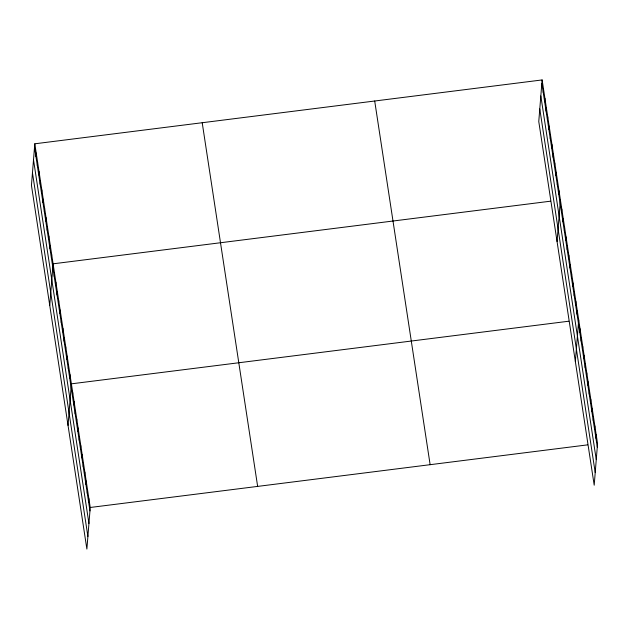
<?xml version="1.0" encoding="UTF-8"?>
<svg xmlns="http://www.w3.org/2000/svg" width="629" height="629" viewBox="0 0 629 629"><rect width="100%" height="100%" fill="white"/><g stroke="black" fill="none" stroke-linecap="round" stroke-linejoin="round"><path stroke-width="0.94" d="M34.799 143.797L31.45 185.382L86.881 549.062L90.23 507.477L34.799 143.797L542.119 79.938L597.55 443.618L594.201 485.203L538.77 121.523L542.119 79.938M35.924 156.464L36.207 153.036M37.331 165.694L37.606 162.266M38.739 174.933L39.014 171.497M40.146 184.163L40.421 180.727M41.553 193.394L41.829 189.958M42.961 202.624L43.236 199.189M44.368 211.855L44.643 208.427M45.775 221.086L46.051 217.658M47.183 230.324L47.458 226.888M48.59 239.555L48.865 236.119M49.998 248.785L50.273 245.349M51.405 258.016L51.68 254.58M49.746 305.403L53.088 263.818L550.564 201.186M54.22 276.477L54.495 273.049M55.627 285.715L55.902 282.279M57.035 294.946L57.31 291.51M58.442 304.177L58.717 300.741M59.849 313.407L60.125 309.971M61.257 322.638L61.532 319.21M62.664 331.868L62.939 328.44M64.072 341.107L64.347 337.671M65.479 350.337L65.754 346.901M66.886 359.568L67.161 356.132M68.294 368.798L68.569 365.363M69.701 378.029L69.976 374.601M68.034 425.416L71.384 383.832L568.852 321.207M72.453 396.097L72.728 392.661M73.797 404.927L74.073 401.491M75.142 413.756L75.417 410.328M76.494 422.594L76.769 419.158M77.839 431.423L78.114 427.987M79.183 440.253L79.458 436.825M80.528 449.09L80.803 445.654M81.872 457.92L82.155 454.484M83.225 466.749L83.5 463.321M84.569 475.587L84.844 472.151M85.914 484.416L86.189 480.981M87.258 493.246L87.533 489.818M88.61 502.084L88.886 498.648M543.244 92.597L543.527 89.169M544.651 101.835L544.934 98.399M546.058 111.066L546.342 107.63M547.466 120.296L547.749 116.86M548.873 129.527L549.156 126.091M550.281 138.757L550.556 135.329M551.688 147.988L551.963 144.56M553.095 157.226L553.371 153.791M554.503 166.457L554.778 163.021M555.91 175.688L556.185 172.252M557.318 184.918L557.593 181.482M558.725 194.149L559 190.721M557.066 241.536L560.408 199.951M561.54 212.618L561.815 209.182M562.947 221.848L563.222 218.412M564.355 231.079L564.63 227.643M565.762 240.309L566.037 236.874M567.169 249.54L567.444 246.112M568.577 258.771L568.852 255.343M569.984 268.009L570.259 264.573M571.391 277.24L571.667 273.804M572.799 286.47L573.074 283.034M574.206 295.701L574.481 292.265M575.614 304.931L575.889 301.503M577.021 314.162L577.296 310.734M575.354 361.549L578.704 319.964M579.773 332.23L580.048 328.794M581.117 341.06L581.393 337.631M582.462 349.897L582.745 346.461M583.814 358.727L584.089 355.291M585.159 367.556L585.434 364.128M586.503 376.394L586.778 372.958M587.848 385.223L588.123 381.787M589.2 394.053L589.475 390.625M590.545 402.89L590.82 399.454M591.889 411.72L592.164 408.284M593.233 420.549L593.509 417.121M594.578 429.387L594.861 425.951M595.93 438.216L596.206 434.781M90.23 507.477L587.698 444.852M541.844 83.366L597.275 447.046M540.83 95.962L596.261 459.642M539.784 108.927L595.215 472.607M374.703 101.01L430.134 464.689M202.208 122.726L257.646 486.406M34.516 147.233L89.955 510.913M33.51 159.821L88.941 523.501M32.464 172.794L87.895 536.474"/></g></svg>
